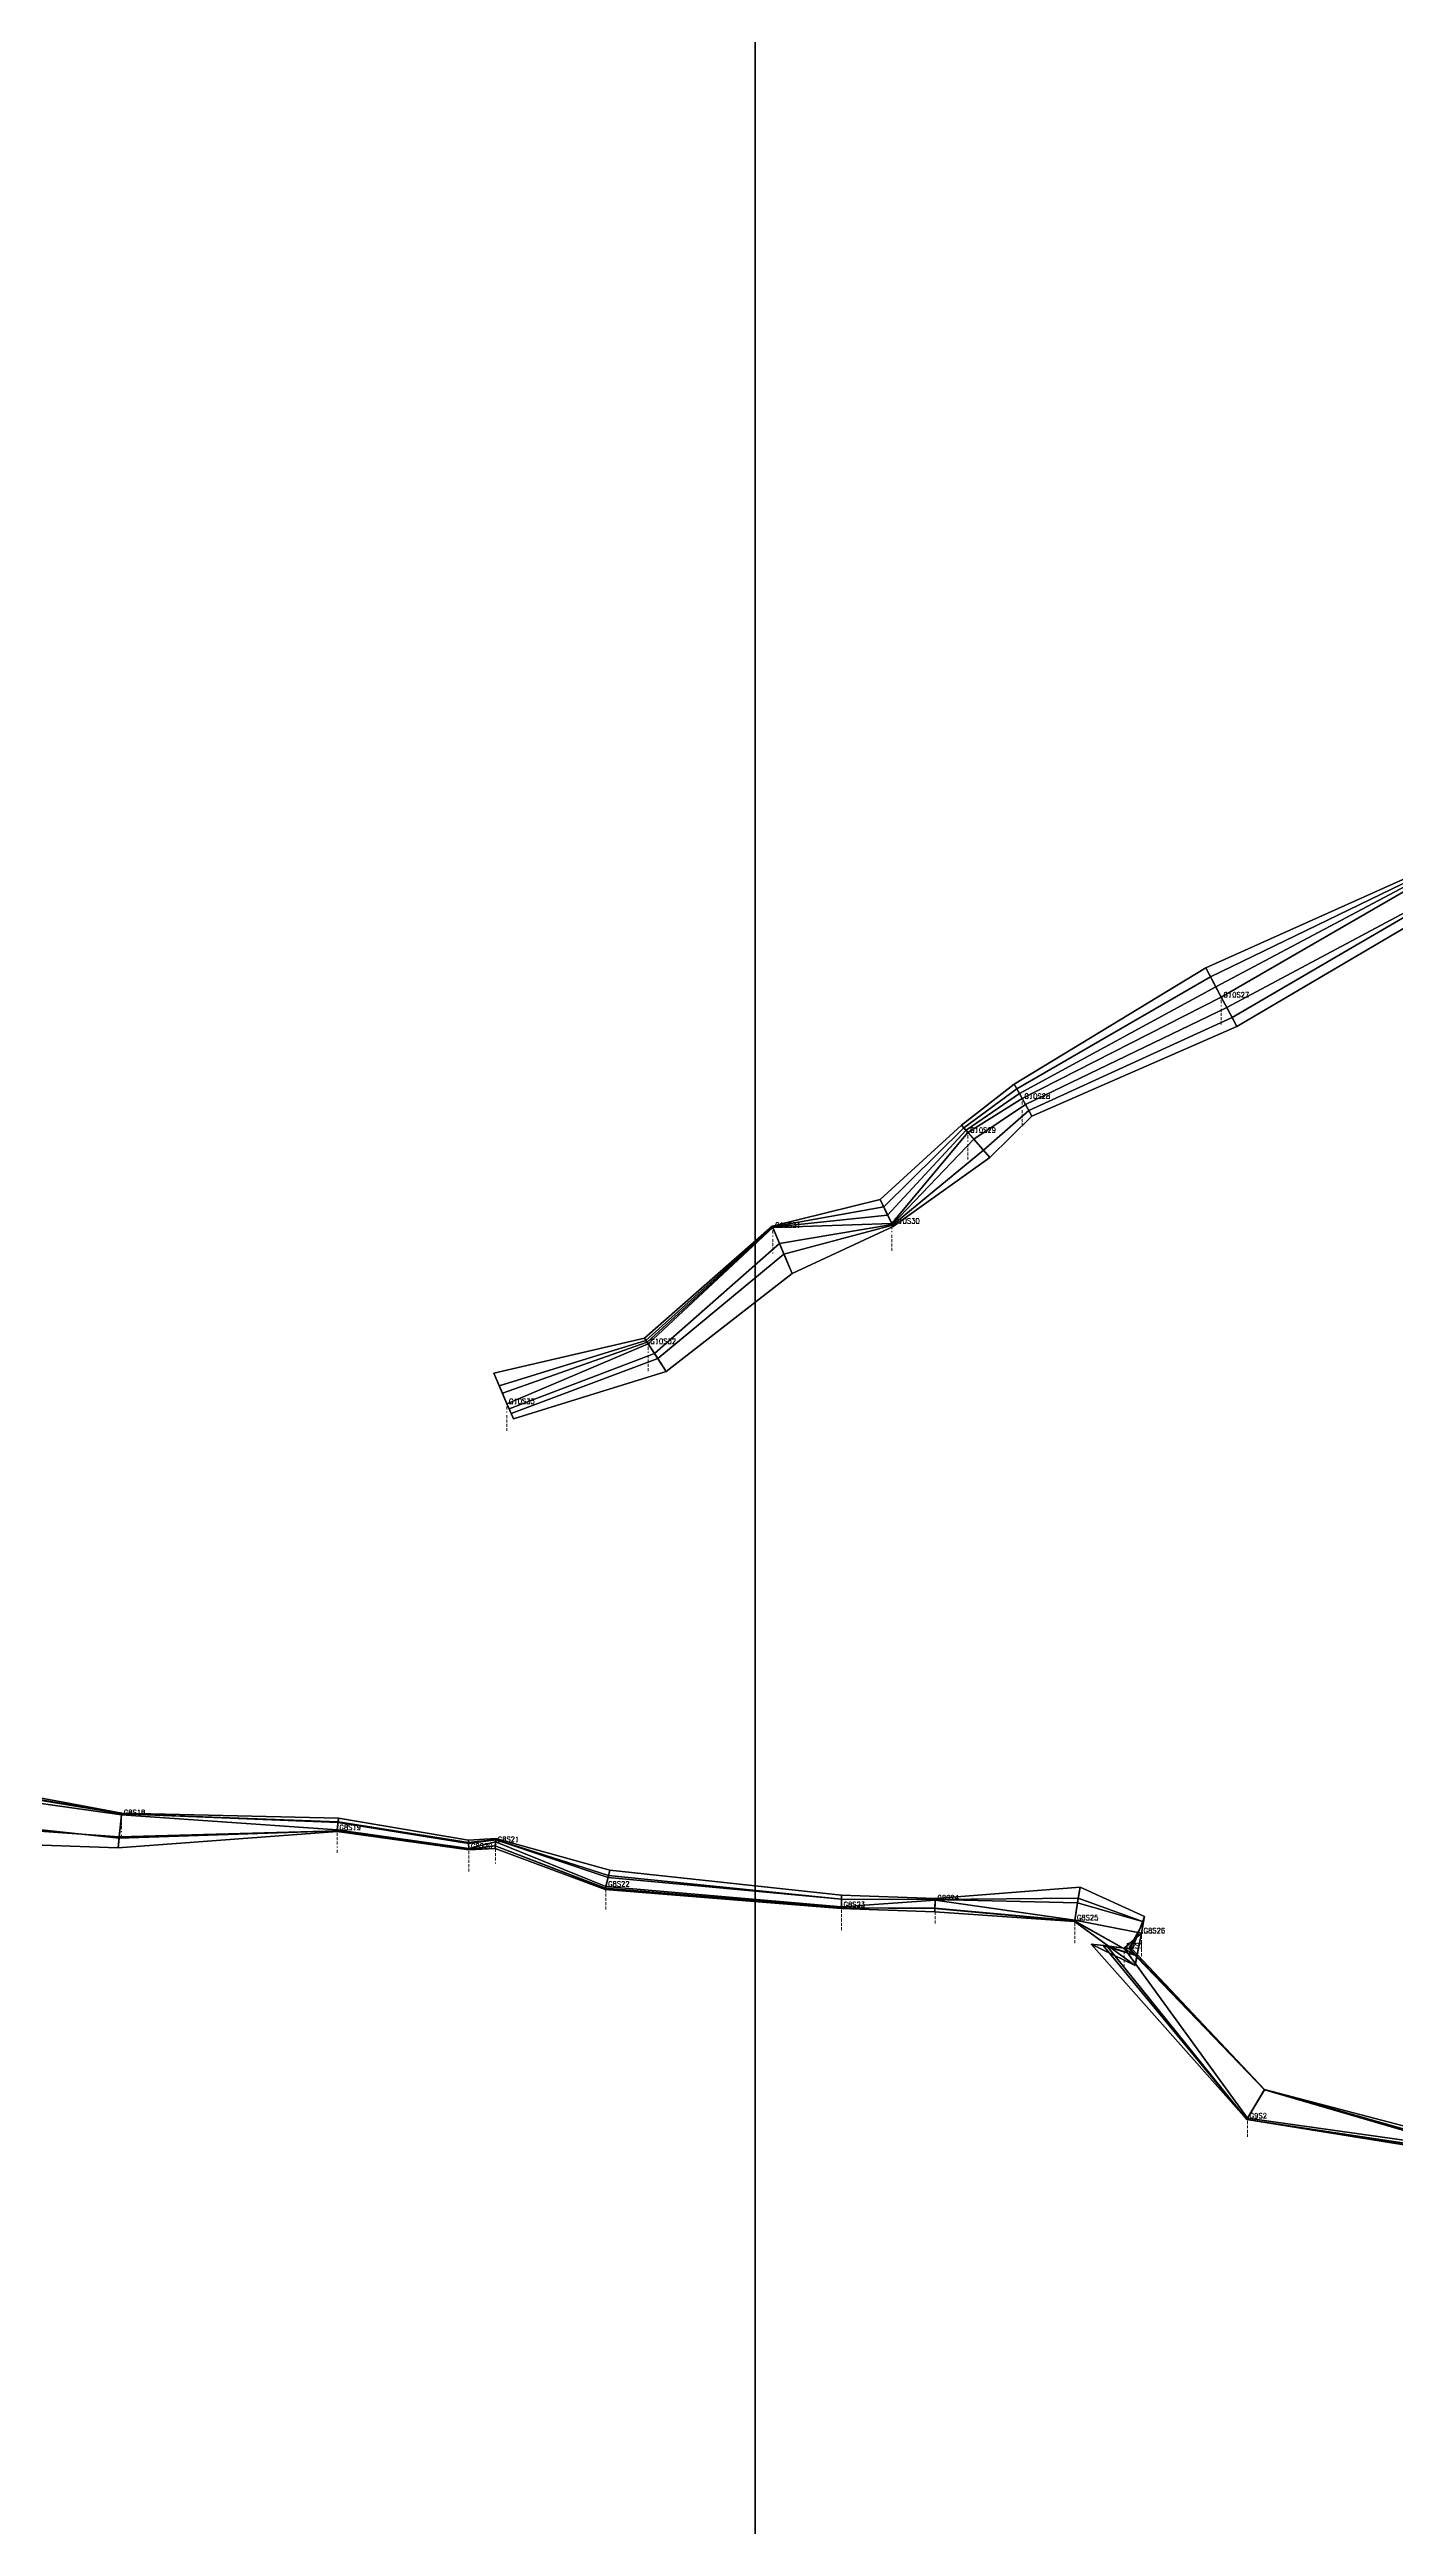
# Model space of a CAD drawing. Extents: x 34233638 to 35010029, y 7400000 to 8016345.
# Drawn here: x 34895750 to 34903856, y 7482662 to 7497579 of the extents above; entities that cross this region are included whole.
import ezdxf

# ---------------------------------------------------------------- set-up
doc = ezdxf.new("R2010")
doc.units = 0
doc.header["$LTSCALE"] = 6
doc.header["$MEASUREMENT"] = 0
doc.header["$PDMODE"] = 1
doc.layers.get('0').update_dxf_attribs({"linetype": 'CONTINUOUS'})
for name, color, linetype in [('T-3DF1', 245, 'CONTINUOUS'), ('T-3DF2', 243, 'CONTINUOUS'), ('T-3DF3', 241, 'CONTINUOUS'), ('T-3DF4', 243, 'CONTINUOUS'), ('T-3DF5', 245, 'CONTINUOUS'), ('T-3DF6', 247, 'CONTINUOUS'), ('T-3DF7', 249, 'CONTINUOUS'), ('T-3DF8', 247, 'CONTINUOUS'), ('V-FIL', 41, 'CONTINUOUS'), ('V-PROFIL', 65, 'CONTINUOUS'), ('V-PROFIL-C', 65, 'CONTINUOUS'), ('V-PROFIL-P', 65, 'CONTINUOUS'), ('V-STATION', 7, 'CONTINUOUS'), ('V-STATION-C1', 7, 'CONTINUOUS'), ('V-STATION-C2', 7, 'CONTINUOUS'), ('X-BOITE-PL', 248, 'CONTINUOUS'), ('X-CONTOUR', 7, 'CONTINUOUS'), ('X-CUBE', 188, 'CONTINUOUS')]:
    doc.layers.add(name, color=color, linetype=linetype)
doc.styles.add('SIMPLEX', font='simplex')

# ---------------------------------------------------------------- blocks, each defined once
blk = doc.blocks.new('CUBEX')
at = {"layer": 'X-CUBE'}
for points in [[(0, 0, 50000), (50000, 0, 50000), (50000, 50000, 50000), (0, 50000, 50000)], [(0, 0, 0), (50000, 0, 0), (50000, 50000, 0), (0, 50000, 0)]]:
    blk.add_polyline3d(points, close=True, dxfattribs=at)
blk = doc.blocks.new('CUBE1')
at = {"layer": 'X-CUBE'}
for p in [(350000, 50000, -50000), (350000, 50000, -100000), (400000, 50000, -50000), (400000, 50000, -100000)]:
    blk.add_blockref('CUBEX', p, dxfattribs=at)
blk = doc.blocks.new('BOITE1')
at = {"layer": 'X-BOITE-PL'}
blk.add_polyline3d([(400000, 200000, -100000), (400000, 0, -100000)], dxfattribs=at)

msp = doc.modelspace()

# ---------------------------------------------------------------- linework, layer by layer
at = {"layer": 'T-3DF1'}
for points in [[(34904436, 7492599, -11868), (34904428, 7492657, -11726), (34902840, 7491810, -12258), (34902901, 7491695, -12329)], [(34902901, 7491695, -12329), (34902840, 7491810, -12258), (34901628, 7491225, -12378), (34901666, 7491156, -12447)], [(34901666, 7491156, -12447), (34901628, 7491225, -12378), (34901316, 7491017, -12632), (34901413, 7490906, -12634)], [(34901413, 7490906, -12634), (34901316, 7491017, -12632), (34900824, 7490504, -12826), (34900831, 7490492, -12880)], [(34900831, 7490492, -12880), (34900824, 7490504, -12826), (34900146, 7490389, -12950), (34900223, 7490208, -13020)], [(34900223, 7490208, -13020), (34900146, 7490389, -12950), (34899394, 7489726, -12974), (34899464, 7489617, -13038)], [(34899464, 7489617, -13038), (34899394, 7489726, -12974), (34898518, 7489392, -13063), (34898544, 7489332, -13119)], [(34894273, 7487316, -14182), (34894273, 7487285, -14049), (34896185, 7486954, -13822), (34896185, 7486958, -13877)], [(34896185, 7486958, -13877), (34896185, 7486954, -13822), (34897488, 7486905, -13693), (34897491, 7486927, -13763)], [(34897491, 7486927, -13763), (34897488, 7486905, -13693), (34898274, 7486781, -13679), (34898273, 7486796, -13721)], [(34898273, 7486796, -13721), (34898274, 7486781, -13679), (34898437, 7486799, -13660), (34898437, 7486806, -13667)], [(34898437, 7486806, -13667), (34898437, 7486799, -13660), (34899117, 7486583, -13712), (34899125, 7486614, -13846)], [(34899125, 7486614, -13846), (34899117, 7486583, -13712), (34900519, 7486439, -13677), (34900520, 7486463, -13696)], [(34900520, 7486463, -13696), (34900519, 7486439, -13677), (34901084, 7486438, -13701), (34901084, 7486443, -13766)], [(34901084, 7486443, -13766), (34901084, 7486438, -13701), (34901945, 7486446, -13653), (34901956, 7486512, -13721)], [(34901956, 7486512, -13721), (34901945, 7486446, -13653), (34902339, 7486303, -13431), (34902345, 7486335, -13564)], [(34902345, 7486335, -13564), (34902339, 7486303, -13431), (34902251, 7486141, -13549), (34902271, 7486139, -13554)], [(34902271, 7486139, -13554), (34902251, 7486141, -13549), (34903068, 7485292, -13388), (34903068, 7485293, -13399)], [(34903068, 7485293, -13399), (34903068, 7485292, -13388), (34904022, 7485012, -13244), (34904024, 7485043, -13249)]]:
    msp.add_3dface(points, dxfattribs=at)
at = {"layer": 'T-3DF2'}
for points in [[(34904428, 7492657, -11726), (34904408, 7492797, -11668), (34902807, 7491872, -12129), (34902840, 7491810, -12258)], [(34902840, 7491810, -12258), (34902807, 7491872, -12129), (34901608, 7491261, -12247), (34901628, 7491225, -12378)], [(34901628, 7491225, -12378), (34901608, 7491261, -12247), (34901281, 7491057, -12624), (34901316, 7491017, -12632)], [(34901316, 7491017, -12632), (34901281, 7491057, -12624), (34900822, 7490510, -12680), (34900824, 7490504, -12826)], [(34900146, 7490389, -12950), (34900106, 7490485, -12820), (34899355, 7489785, -12858), (34899394, 7489726, -12974)], [(34900824, 7490504, -12826), (34900822, 7490510, -12680), (34900106, 7490485, -12820), (34900146, 7490389, -12950)], [(34899394, 7489726, -12974), (34899355, 7489785, -12858), (34898504, 7489424, -12959), (34898518, 7489392, -13063)], [(34894273, 7487285, -14049), (34894273, 7487216, -13982), (34896184, 7486948, -13777), (34896185, 7486954, -13822)], [(34896185, 7486954, -13822), (34896184, 7486948, -13777), (34897483, 7486857, -13663), (34897488, 7486905, -13693)], [(34897488, 7486905, -13693), (34897483, 7486857, -13663), (34898275, 7486746, -13661), (34898274, 7486781, -13679)], [(34898274, 7486781, -13679), (34898275, 7486746, -13661), (34898436, 7486786, -13657), (34898437, 7486799, -13660)], [(34898437, 7486799, -13660), (34898436, 7486786, -13657), (34899101, 7486517, -13646), (34899117, 7486583, -13712)], [(34899117, 7486583, -13712), (34899101, 7486517, -13646), (34900519, 7486393, -13666), (34900519, 7486439, -13677)], [(34900519, 7486439, -13677), (34900519, 7486393, -13666), (34901084, 7486433, -13646), (34901084, 7486438, -13701)], [(34901084, 7486438, -13701), (34901084, 7486433, -13646), (34901924, 7486314, -13621), (34901945, 7486446, -13653)], [(34901945, 7486446, -13653), (34901924, 7486314, -13621), (34902326, 7486236, -13364), (34902339, 7486303, -13431)], [(34902339, 7486303, -13431), (34902326, 7486236, -13364), (34902221, 7486145, -13544), (34902251, 7486141, -13549)], [(34902251, 7486141, -13549), (34902221, 7486145, -13544), (34902965, 7485121, -13389), (34903068, 7485292, -13388)], [(34903068, 7485292, -13388), (34902965, 7485121, -13389), (34904020, 7484973, -13239), (34904022, 7485012, -13244)]]:
    msp.add_3dface(points, dxfattribs=at)
at = {"layer": 'T-3DF3'}
for points in [[(34904408, 7492797, -11668), (34904408, 7492802, -11763), (34902774, 7491934, -12258), (34902807, 7491872, -12129)], [(34902807, 7491872, -12129), (34902774, 7491934, -12258), (34901591, 7491291, -12380), (34901608, 7491261, -12247)], [(34901608, 7491261, -12247), (34901591, 7491291, -12380), (34901270, 7491071, -12632), (34901281, 7491057, -12624)], [(34901281, 7491057, -12624), (34901270, 7491071, -12632), (34900797, 7490560, -12811), (34900822, 7490510, -12680)], [(34900822, 7490510, -12680), (34900797, 7490560, -12811), (34900105, 7490487, -12967), (34900106, 7490485, -12820)], [(34900106, 7490485, -12820), (34900105, 7490487, -12967), (34899349, 7489795, -12984), (34899355, 7489785, -12858)], [(34899355, 7489785, -12858), (34899349, 7489795, -12984), (34898477, 7489488, -13062), (34898504, 7489424, -12959)], [(34894273, 7487216, -13982), (34894273, 7486949, -14046), (34896170, 7486815, -13808), (34896184, 7486948, -13777)], [(34896184, 7486948, -13777), (34896170, 7486815, -13808), (34897483, 7486851, -13708), (34897483, 7486857, -13663)], [(34897483, 7486857, -13663), (34897483, 7486851, -13708), (34898276, 7486740, -13686), (34898275, 7486746, -13661)], [(34898275, 7486746, -13661), (34898276, 7486740, -13686), (34898434, 7486762, -13661), (34898436, 7486786, -13657)], [(34898436, 7486786, -13657), (34898434, 7486762, -13661), (34899098, 7486506, -13736), (34899101, 7486517, -13646)], [(34899101, 7486517, -13646), (34899098, 7486506, -13736), (34900518, 7486387, -13677), (34900519, 7486393, -13666)], [(34900519, 7486393, -13666), (34900518, 7486387, -13677), (34901082, 7486385, -13683), (34901084, 7486433, -13646)], [(34901084, 7486433, -13646), (34901082, 7486385, -13683), (34901924, 7486309, -13667), (34901924, 7486314, -13621)], [(34901924, 7486314, -13621), (34901924, 7486309, -13667), (34902299, 7486098, -13423), (34902326, 7486236, -13364)], [(34902326, 7486236, -13364), (34902299, 7486098, -13423), (34902117, 7486158, -13549), (34902221, 7486145, -13544)], [(34902221, 7486145, -13544), (34902117, 7486158, -13549), (34902960, 7485113, -13389), (34902965, 7485121, -13389)], [(34902965, 7485121, -13389), (34902960, 7485113, -13389), (34904019, 7484954, -13243), (34904020, 7484973, -13239)]]:
    msp.add_3dface(points, dxfattribs=at)
at = {"layer": 'T-3DF4'}
for points in [[(34904408, 7492802, -11763), (34904407, 7492807, -11868), (34902713, 7492049, -12329), (34902774, 7491934, -12258)], [(34902774, 7491934, -12258), (34902713, 7492049, -12329), (34901559, 7491348, -12447), (34901591, 7491291, -12380)], [(34901591, 7491291, -12380), (34901559, 7491348, -12447), (34901242, 7491102, -12634), (34901270, 7491071, -12632)], [(34901270, 7491071, -12632), (34901242, 7491102, -12634), (34900752, 7490653, -12880), (34900797, 7490560, -12811)], [(34900797, 7490560, -12811), (34900752, 7490653, -12880), (34900102, 7490494, -13020), (34900105, 7490487, -12967)], [(34900105, 7490487, -12967), (34900102, 7490494, -13020), (34899334, 7489819, -13038), (34899349, 7489795, -12984)], [(34899349, 7489795, -12984), (34899334, 7489819, -13038), (34898426, 7489608, -13119), (34898477, 7489488, -13062)], [(34894273, 7486949, -14046), (34894273, 7486816, -14182), (34896163, 7486749, -13877), (34896170, 7486815, -13808)], [(34896170, 7486815, -13808), (34896163, 7486749, -13877), (34897482, 7486847, -13763), (34897483, 7486851, -13708)], [(34897483, 7486851, -13708), (34897482, 7486847, -13763), (34898276, 7486736, -13721), (34898276, 7486740, -13686)], [(34898276, 7486740, -13686), (34898276, 7486736, -13721), (34898433, 7486746, -13667), (34898434, 7486762, -13661)], [(34898434, 7486762, -13661), (34898433, 7486746, -13667), (34899096, 7486498, -13846), (34899098, 7486506, -13736)], [(34899098, 7486506, -13736), (34899096, 7486498, -13846), (34900518, 7486383, -13696), (34900518, 7486387, -13677)], [(34900518, 7486387, -13677), (34900518, 7486383, -13696), (34901081, 7486363, -13766), (34901082, 7486385, -13683)], [(34901082, 7486385, -13683), (34901081, 7486363, -13766), (34901923, 7486305, -13721), (34901924, 7486309, -13667)], [(34901924, 7486309, -13667), (34901923, 7486305, -13721), (34902288, 7486040, -13564), (34902299, 7486098, -13423)], [(34902299, 7486098, -13423), (34902288, 7486040, -13564), (34902023, 7486169, -13554), (34902117, 7486158, -13549)], [(34902117, 7486158, -13549), (34902023, 7486169, -13554), (34902960, 7485113, -13399), (34902960, 7485113, -13389)], [(34902960, 7485113, -13389), (34902960, 7485113, -13399), (34904019, 7484943, -13249), (34904019, 7484954, -13243)]]:
    msp.add_3dface(points, dxfattribs=at)
at = {"layer": 'T-3DF5'}
for points in [[(34904407, 7492807, -11868), (34904408, 7492802, -11948), (34902741, 7491995, -12434), (34902713, 7492049, -12329)], [(34902713, 7492049, -12329), (34902741, 7491995, -12434), (34901575, 7491321, -12580), (34901559, 7491348, -12447)], [(34901559, 7491348, -12447), (34901575, 7491321, -12580), (34901256, 7491086, -12759), (34901242, 7491102, -12634)], [(34901242, 7491102, -12634), (34901256, 7491086, -12759), (34900774, 7490609, -12949), (34900752, 7490653, -12880)], [(34900752, 7490653, -12880), (34900774, 7490609, -12949), (34900103, 7490490, -13049), (34900102, 7490494, -13020)], [(34900102, 7490494, -13020), (34900103, 7490490, -13049), (34899342, 7489805, -13044), (34899334, 7489819, -13038)], [(34899334, 7489819, -13038), (34899342, 7489805, -13044), (34898458, 7489532, -13141), (34898426, 7489608, -13119)], [(34894273, 7486816, -14182), (34894273, 7487011, -14186), (34896170, 7486807, -14018), (34896163, 7486749, -13877)], [(34896163, 7486749, -13877), (34896170, 7486807, -14018), (34897483, 7486852, -13852), (34897482, 7486847, -13763)], [(34897482, 7486847, -13763), (34897483, 7486852, -13852), (34898276, 7486741, -13811), (34898276, 7486736, -13721)], [(34898276, 7486736, -13721), (34898276, 7486741, -13811), (34898434, 7486761, -13743), (34898433, 7486746, -13667)], [(34898433, 7486746, -13667), (34898434, 7486761, -13743), (34899098, 7486504, -13853), (34899096, 7486498, -13846)], [(34899096, 7486498, -13846), (34899098, 7486504, -13853), (34900518, 7486387, -13781), (34900518, 7486383, -13696)], [(34900518, 7486383, -13696), (34900518, 7486387, -13781), (34901082, 7486384, -13835), (34901081, 7486363, -13766)], [(34901081, 7486363, -13766), (34901082, 7486384, -13835), (34901923, 7486307, -13728), (34901923, 7486305, -13721)], [(34901923, 7486305, -13721), (34901923, 7486307, -13728), (34902299, 7486099, -13678), (34902288, 7486040, -13564)], [(34902288, 7486040, -13564), (34902299, 7486099, -13678), (34902095, 7486161, -13598), (34902023, 7486169, -13554)], [(34902023, 7486169, -13554), (34902095, 7486161, -13598), (34902960, 7485113, -13459), (34902960, 7485113, -13399)], [(34902960, 7485113, -13399), (34902960, 7485113, -13459), (34904019, 7484953, -13295), (34904019, 7484943, -13249)]]:
    msp.add_3dface(points, dxfattribs=at)
at = {"layer": 'T-3DF6'}
for points in [[(34904408, 7492802, -11948), (34904408, 7492797, -12018), (34902807, 7491872, -12479), (34902741, 7491995, -12434)], [(34902741, 7491995, -12434), (34902807, 7491872, -12479), (34901608, 7491261, -12647), (34901575, 7491321, -12580)], [(34901575, 7491321, -12580), (34901608, 7491261, -12647), (34901281, 7491057, -12834), (34901256, 7491086, -12759)], [(34901256, 7491086, -12759), (34901281, 7491057, -12834), (34900822, 7490510, -12980), (34900774, 7490609, -12949)], [(34900774, 7490609, -12949), (34900822, 7490510, -12980), (34900106, 7490485, -13070), (34900103, 7490490, -13049)], [(34900103, 7490490, -13049), (34900106, 7490485, -13070), (34899355, 7489785, -13048), (34899342, 7489805, -13044)], [(34899342, 7489805, -13044), (34899355, 7489785, -13048), (34898504, 7489424, -13159), (34898458, 7489532, -13141)], [(34894273, 7487011, -14186), (34894273, 7487216, -14192), (34896184, 7486948, -14077), (34896170, 7486807, -14018)], [(34896170, 7486807, -14018), (34896184, 7486948, -14077), (34897483, 7486857, -13933), (34897483, 7486852, -13852)], [(34897483, 7486852, -13852), (34897483, 7486857, -13933), (34898275, 7486746, -13891), (34898276, 7486741, -13811)], [(34898276, 7486741, -13811), (34898275, 7486746, -13891), (34898436, 7486786, -13787), (34898434, 7486761, -13743)], [(34898434, 7486761, -13743), (34898436, 7486786, -13787), (34899101, 7486517, -13856), (34899098, 7486504, -13853)], [(34899098, 7486504, -13853), (34899101, 7486517, -13856), (34900519, 7486393, -13856), (34900518, 7486387, -13781)], [(34900518, 7486387, -13781), (34900519, 7486393, -13856), (34901084, 7486433, -13866), (34901082, 7486384, -13835)], [(34901082, 7486384, -13835), (34901084, 7486433, -13866), (34901924, 7486314, -13731), (34901923, 7486307, -13728)], [(34901923, 7486307, -13728), (34901924, 7486314, -13731), (34902326, 7486236, -13724), (34902299, 7486099, -13678)], [(34902299, 7486099, -13678), (34902326, 7486236, -13724), (34902221, 7486145, -13624), (34902095, 7486161, -13598)], [(34902095, 7486161, -13598), (34902221, 7486145, -13624), (34902965, 7485121, -13459), (34902960, 7485113, -13459)], [(34902960, 7485113, -13459), (34902965, 7485121, -13459), (34904020, 7484973, -13319), (34904019, 7484953, -13295)]]:
    msp.add_3dface(points, dxfattribs=at)
at = {"layer": 'T-3DF7'}
for points in [[(34904408, 7492797, -12018), (34904428, 7492658, -11973), (34902872, 7491749, -12434), (34902807, 7491872, -12479)], [(34902807, 7491872, -12479), (34902872, 7491749, -12434), (34901647, 7491189, -12584), (34901608, 7491261, -12647)], [(34901608, 7491261, -12647), (34901647, 7491189, -12584), (34901374, 7490950, -12776), (34901281, 7491057, -12834)], [(34901281, 7491057, -12834), (34901374, 7490950, -12776), (34900827, 7490499, -12939), (34900822, 7490510, -12980)], [(34900106, 7490485, -13070), (34900173, 7490325, -13047), (34899413, 7489697, -13043), (34899355, 7489785, -13048)], [(34900822, 7490510, -12980), (34900827, 7490499, -12939), (34900173, 7490325, -13047), (34900106, 7490485, -13070)], [(34899355, 7489785, -13048), (34899413, 7489697, -13043), (34898530, 7489364, -13145), (34898504, 7489424, -13159)], [(34894273, 7487216, -14192), (34894273, 7487271, -14188), (34896185, 7486953, -13981), (34896184, 7486948, -14077)], [(34896184, 7486948, -14077), (34896185, 7486953, -13981), (34897488, 7486902, -13874), (34897483, 7486857, -13933)], [(34897483, 7486857, -13933), (34897488, 7486902, -13874), (34898274, 7486776, -13826), (34898275, 7486746, -13891)], [(34898275, 7486746, -13891), (34898274, 7486776, -13826), (34898437, 7486797, -13736), (34898436, 7486786, -13787)], [(34898436, 7486786, -13787), (34898437, 7486797, -13736), (34899114, 7486570, -13851), (34899101, 7486517, -13856)], [(34899101, 7486517, -13856), (34899114, 7486570, -13851), (34900519, 7486440, -13801), (34900519, 7486393, -13856)], [(34900519, 7486393, -13856), (34900519, 7486440, -13801), (34901084, 7486438, -13820), (34901084, 7486433, -13866)], [(34901084, 7486433, -13866), (34901084, 7486438, -13820), (34901941, 7486418, -13727), (34901924, 7486314, -13731)], [(34901924, 7486314, -13731), (34901941, 7486418, -13727), (34902339, 7486304, -13675), (34902326, 7486236, -13724)], [(34902326, 7486236, -13724), (34902339, 7486304, -13675), (34902256, 7486141, -13603), (34902221, 7486145, -13624)], [(34902221, 7486145, -13624), (34902256, 7486141, -13603), (34903068, 7485293, -13460), (34902965, 7485121, -13459)], [(34902965, 7485121, -13459), (34903068, 7485293, -13460), (34904023, 7485022, -13299), (34904020, 7484973, -13319)]]:
    msp.add_3dface(points, dxfattribs=at)
at = {"layer": 'T-3DF8'}
for points in [[(34904428, 7492658, -11973), (34904436, 7492599, -11868), (34902901, 7491695, -12329), (34902872, 7491749, -12434)], [(34902872, 7491749, -12434), (34902901, 7491695, -12329), (34901666, 7491156, -12447), (34901647, 7491189, -12584)], [(34901647, 7491189, -12584), (34901666, 7491156, -12447), (34901413, 7490906, -12634), (34901374, 7490950, -12776)], [(34901374, 7490950, -12776), (34901413, 7490906, -12634), (34900831, 7490492, -12880), (34900827, 7490499, -12939)], [(34900827, 7490499, -12939), (34900831, 7490492, -12880), (34900223, 7490208, -13020), (34900173, 7490325, -13047)], [(34900173, 7490325, -13047), (34900223, 7490208, -13020), (34899464, 7489617, -13038), (34899413, 7489697, -13043)], [(34899413, 7489697, -13043), (34899464, 7489617, -13038), (34898544, 7489332, -13119), (34898530, 7489364, -13145)], [(34894273, 7487271, -14188), (34894273, 7487316, -14182), (34896185, 7486958, -13877), (34896185, 7486953, -13981)], [(34896185, 7486953, -13981), (34896185, 7486958, -13877), (34897491, 7486927, -13763), (34897488, 7486902, -13874)], [(34897488, 7486902, -13874), (34897491, 7486927, -13763), (34898273, 7486796, -13721), (34898274, 7486776, -13826)], [(34898274, 7486776, -13826), (34898273, 7486796, -13721), (34898437, 7486806, -13667), (34898437, 7486797, -13736)], [(34898437, 7486797, -13736), (34898437, 7486806, -13667), (34899125, 7486614, -13846), (34899114, 7486570, -13851)], [(34899114, 7486570, -13851), (34899125, 7486614, -13846), (34900520, 7486463, -13696), (34900519, 7486440, -13801)], [(34900519, 7486440, -13801), (34900520, 7486463, -13696), (34901084, 7486443, -13766), (34901084, 7486438, -13820)], [(34901084, 7486438, -13820), (34901084, 7486443, -13766), (34901956, 7486512, -13721), (34901941, 7486418, -13727)], [(34901941, 7486418, -13727), (34901956, 7486512, -13721), (34902345, 7486335, -13564), (34902339, 7486304, -13675)], [(34902339, 7486304, -13675), (34902345, 7486335, -13564), (34902271, 7486139, -13554), (34902256, 7486141, -13603)], [(34902256, 7486141, -13603), (34902271, 7486139, -13554), (34903068, 7485293, -13399), (34903068, 7485293, -13460)], [(34903068, 7485293, -13460), (34903068, 7485293, -13399), (34904024, 7485043, -13249), (34904023, 7485022, -13299)]]:
    msp.add_3dface(points, dxfattribs=at)
at = {"layer": 'V-FIL'}
for points in [[(34904408, 7492797, -11868), (34902807, 7491872, -12329)], [(34902807, 7491872, -12329), (34901608, 7491261, -12447)], [(34901608, 7491261, -12447), (34901281, 7491057, -12634)], [(34901281, 7491057, -12634), (34900822, 7490510, -12880)], [(34900106, 7490485, -13020), (34899355, 7489785, -13038)], [(34900822, 7490510, -12880), (34900106, 7490485, -13020)], [(34899355, 7489785, -13038), (34898504, 7489424, -13119)], [(34894273, 7487216, -14182), (34896184, 7486948, -13877)], [(34896184, 7486948, -13877), (34897483, 7486857, -13763)], [(34897483, 7486857, -13763), (34898275, 7486746, -13721)], [(34898275, 7486746, -13721), (34898436, 7486786, -13667)], [(34898436, 7486786, -13667), (34899101, 7486517, -13846)], [(34899101, 7486517, -13846), (34900519, 7486393, -13696)], [(34900519, 7486393, -13696), (34901084, 7486433, -13766)], [(34901084, 7486433, -13766), (34901924, 7486314, -13721)], [(34901924, 7486314, -13721), (34902326, 7486236, -13564)], [(34902326, 7486236, -13564), (34902221, 7486145, -13554)], [(34902221, 7486145, -13554), (34902965, 7485121, -13399)], [(34902965, 7485121, -13399), (34904020, 7484973, -13249)]]:
    msp.add_polyline3d(points, dxfattribs=at)
at = {"layer": 'V-PROFIL', "extrusion": (-0.882948, -0.469472, 0)}
for p in [(34902741, 7491995, -12434), (34902774, 7491934, -12258), (34902840, 7491810, -12258), (34902872, 7491749, -12434)]:
    msp.add_point(p, dxfattribs=at)
at = {"layer": 'V-PROFIL', "extrusion": (-0.87462, -0.48481, 0)}
for p in [(34901575, 7491321, -12580), (34901591, 7491291, -12380), (34901628, 7491225, -12378), (34901647, 7491189, -12584)]:
    msp.add_point(p, dxfattribs=at)
at = {"layer": 'V-PROFIL', "extrusion": (-0.75471, -0.656059, 0)}
for p in [(34901256, 7491086, -12759), (34901270, 7491071, -12632), (34901316, 7491017, -12632), (34901374, 7490950, -12776)]:
    msp.add_point(p, dxfattribs=at)
at = {"layer": 'V-PROFIL', "extrusion": (-0.898794, -0.438371, 0)}
for p in [(34900774, 7490609, -12949), (34900797, 7490560, -12811), (34900824, 7490504, -12826), (34900827, 7490499, -12939)]:
    msp.add_point(p, dxfattribs=at)
at = {"layer": 'V-PROFIL', "extrusion": (-0.920505, -0.390731, 0)}
for p in [(34900103, 7490490, -13049), (34900105, 7490487, -12967), (34900146, 7490389, -12950), (34900173, 7490325, -13047), (34898458, 7489532, -13141), (34898477, 7489488, -13062), (34898518, 7489392, -13063), (34898530, 7489364, -13145)]:
    msp.add_point(p, dxfattribs=at)
at = {"layer": 'V-PROFIL', "extrusion": (-0.838671, -0.544639, 0)}
for p in [(34899342, 7489805, -13044), (34899349, 7489795, -12984), (34899394, 7489726, -12974), (34899413, 7489697, -13043)]:
    msp.add_point(p, dxfattribs=at)
at = {"layer": 'V-PROFIL', "extrusion": (-0.121869, -0.992546, 0)}
for p in [(34902095, 7486161, -13598), (34902117, 7486158, -13549), (34902251, 7486141, -13549), (34902256, 7486141, -13603)]:
    msp.add_point(p, dxfattribs=at)
at = {"layer": 'V-PROFIL', "extrusion": (0.857167, -0.515038, 0)}
for p in [(34903068, 7485293, -13460), (34903068, 7485292, -13388), (34902960, 7485113, -13389), (34902960, 7485113, -13459)]:
    msp.add_point(p, dxfattribs=at)
at = {"layer": 'V-PROFIL-C'}
for points in [[(34902807, 7491872, -12329), (34902807, 7491872, -12129)], [(34902807, 7491872, -12329), (34902807, 7491872, -12479)], [(34901608, 7491261, -12447), (34901608, 7491261, -12247)], [(34901608, 7491261, -12447), (34901608, 7491261, -12647)], [(34901281, 7491057, -12634), (34901281, 7491057, -12624)], [(34901281, 7491057, -12634), (34901281, 7491057, -12834)], [(34900106, 7490485, -13020), (34900106, 7490485, -12820)], [(34900106, 7490485, -13020), (34900106, 7490485, -13070)], [(34900822, 7490510, -12880), (34900822, 7490510, -12680)], [(34900822, 7490510, -12880), (34900822, 7490510, -12980)], [(34899355, 7489785, -13038), (34899355, 7489785, -12858)], [(34899355, 7489785, -13038), (34899355, 7489785, -13048)], [(34898504, 7489424, -13119), (34898504, 7489424, -12959)], [(34898504, 7489424, -13119), (34898504, 7489424, -13159)], [(34896184, 7486948, -13877), (34896184, 7486948, -13777)], [(34896184, 7486948, -13877), (34896184, 7486948, -14077)], [(34897483, 7486857, -13763), (34897483, 7486857, -13663)], [(34897483, 7486857, -13763), (34897483, 7486857, -13933)], [(34898275, 7486746, -13721), (34898275, 7486746, -13661)], [(34898275, 7486746, -13721), (34898275, 7486746, -13891)], [(34898436, 7486786, -13667), (34898436, 7486786, -13657)], [(34898436, 7486786, -13667), (34898436, 7486786, -13787)], [(34899101, 7486517, -13846), (34899101, 7486517, -13646)], [(34899101, 7486517, -13846), (34899101, 7486517, -13856)], [(34900519, 7486393, -13696), (34900519, 7486393, -13666)], [(34900519, 7486393, -13696), (34900519, 7486393, -13856)], [(34901084, 7486433, -13766), (34901084, 7486433, -13646)], [(34901084, 7486433, -13766), (34901084, 7486433, -13866)], [(34901924, 7486314, -13721), (34901924, 7486314, -13621)], [(34901924, 7486314, -13721), (34901924, 7486314, -13731)], [(34902326, 7486236, -13564), (34902326, 7486236, -13364)], [(34902326, 7486236, -13564), (34902326, 7486236, -13724)], [(34902221, 7486145, -13554), (34902221, 7486145, -13544)], [(34902221, 7486145, -13554), (34902221, 7486145, -13624)], [(34902965, 7485121, -13399), (34902965, 7485121, -13389)], [(34902965, 7485121, -13399), (34902965, 7485121, -13459)]]:
    msp.add_polyline3d(points, dxfattribs=at)
at = {"layer": 'V-PROFIL-P'}
for points in [[(34902807, 7491872, -12329), (34902713, 7492049, -12329)], [(34902807, 7491872, -12329), (34902901, 7491695, -12329)], [(34901608, 7491261, -12447), (34901559, 7491348, -12447)], [(34901608, 7491261, -12447), (34901666, 7491156, -12447)], [(34901281, 7491057, -12634), (34901242, 7491102, -12634)], [(34901281, 7491057, -12634), (34901413, 7490906, -12634)], [(34900822, 7490510, -12880), (34900752, 7490653, -12880)], [(34900106, 7490485, -13020), (34900102, 7490494, -13020)], [(34900106, 7490485, -13020), (34900223, 7490208, -13020)], [(34900822, 7490510, -12880), (34900831, 7490492, -12880)], [(34899355, 7489785, -13038), (34899334, 7489819, -13038)], [(34899355, 7489785, -13038), (34899464, 7489617, -13038)], [(34898504, 7489424, -13119), (34898426, 7489608, -13119)], [(34898504, 7489424, -13119), (34898544, 7489332, -13119)], [(34896184, 7486948, -13877), (34896163, 7486749, -13877)], [(34896184, 7486948, -13877), (34896185, 7486958, -13877)], [(34897483, 7486857, -13763), (34897482, 7486847, -13763)], [(34897483, 7486857, -13763), (34897491, 7486927, -13763)], [(34898275, 7486746, -13721), (34898273, 7486796, -13721)], [(34898275, 7486746, -13721), (34898276, 7486736, -13721)], [(34898436, 7486786, -13667), (34898433, 7486746, -13667)], [(34898436, 7486786, -13667), (34898437, 7486806, -13667)], [(34899101, 7486517, -13846), (34899125, 7486614, -13846)], [(34899101, 7486517, -13846), (34899096, 7486498, -13846)], [(34900519, 7486393, -13696), (34900518, 7486383, -13696)], [(34900519, 7486393, -13696), (34900520, 7486463, -13696)], [(34901084, 7486433, -13766), (34901081, 7486363, -13766)], [(34901084, 7486433, -13766), (34901084, 7486443, -13766)], [(34901924, 7486314, -13721), (34901956, 7486512, -13721)], [(34901924, 7486314, -13721), (34901923, 7486305, -13721)], [(34902326, 7486236, -13564), (34902288, 7486040, -13564)], [(34902326, 7486236, -13564), (34902345, 7486335, -13564)], [(34902221, 7486145, -13554), (34902023, 7486169, -13554)], [(34902221, 7486145, -13554), (34902271, 7486139, -13554)], [(34902965, 7485121, -13399), (34903068, 7485293, -13399)], [(34902965, 7485121, -13399), (34902960, 7485113, -13399)]]:
    msp.add_polyline3d(points, dxfattribs=at)
at = {"layer": 'X-CONTOUR'}
for p, q in [((34904407, 7492807, -100000), (34902713, 7492049, -100000)), ((34904436, 7492599, -100000), (34902901, 7491695, -100000)), ((34902713, 7492049, -100000), (34901559, 7491348, -100000)), ((34902901, 7491695, -100000), (34901666, 7491156, -100000)), ((34901559, 7491348, -100000), (34901242, 7491102, -100000)), ((34901666, 7491156, -100000), (34901413, 7490906, -100000)), ((34901242, 7491102, -100000), (34900752, 7490653, -100000)), ((34901413, 7490906, -100000), (34900831, 7490492, -100000)), ((34900752, 7490653, -100000), (34900102, 7490494, -100000)), ((34900102, 7490494, -100000), (34899334, 7489819, -100000)), ((34900831, 7490492, -100000), (34900223, 7490208, -100000)), ((34900223, 7490208, -100000), (34899464, 7489617, -100000)), ((34899334, 7489819, -100000), (34898426, 7489608, -100000)), ((34899464, 7489617, -100000), (34898544, 7489332, -100000)), ((34894273, 7487316, -100000), (34896185, 7486958, -100000)), ((34896163, 7486749, -100000), (34897482, 7486847, -100000)), ((34896185, 7486958, -100000), (34897491, 7486927, -100000)), ((34897482, 7486847, -100000), (34898276, 7486736, -100000)), ((34897491, 7486927, -100000), (34898273, 7486796, -100000)), ((34894273, 7486816, -100000), (34896163, 7486749, -100000)), ((34898273, 7486796, -100000), (34898437, 7486806, -100000)), ((34898276, 7486736, -100000), (34898433, 7486746, -100000)), ((34898433, 7486746, -100000), (34899096, 7486498, -100000)), ((34898437, 7486806, -100000), (34899125, 7486614, -100000)), ((34899125, 7486614, -100000), (34900520, 7486463, -100000)), ((34899096, 7486498, -100000), (34900518, 7486383, -100000)), ((34900518, 7486383, -100000), (34901081, 7486363, -100000)), ((34900520, 7486463, -100000), (34901084, 7486443, -100000)), ((34901084, 7486443, -100000), (34901956, 7486512, -100000)), ((34901956, 7486512, -100000), (34902345, 7486335, -100000)), ((34901081, 7486363, -100000), (34901923, 7486305, -100000)), ((34901923, 7486305, -100000), (34902288, 7486040, -100000)), ((34902345, 7486335, -100000), (34902271, 7486139, -100000)), ((34902288, 7486040, -100000), (34902023, 7486169, -100000)), ((34902023, 7486169, -100000), (34902960, 7485113, -100000)), ((34902271, 7486139, -100000), (34903068, 7485293, -100000)), ((34903068, 7485293, -100000), (34904024, 7485043, -100000)), ((34902960, 7485113, -100000), (34904019, 7484943, -100000))]:
    msp.add_line(p, q, dxfattribs=at)

# ---------------------------------------------------------------- block references
for name in ['CUBE1', 'BOITE1']:
    msp.add_blockref(name, (34500000, 7400000))

# ---------------------------------------------------------------- texts
at = {"layer": 'V-STATION', "style": 'SIMPLEX'}
for s, p in [('.G10S27', (34902807, 7491872, -12329)), ('.G10S28', (34901608, 7491261, -12447)), ('.G10S29', (34901281, 7491057, -12634)), ('.G10S31', (34900106, 7490485, -13020)), ('.G10S30', (34900822, 7490510, -12880)), ('.G10S32', (34899355, 7489785, -13038)), ('.G10S33', (34898504, 7489424, -13119)), ('.G8S18', (34896184, 7486948, -13877)), ('.G8S19', (34897483, 7486857, -13763)), ('.G8S20', (34898275, 7486746, -13721)), ('.G8S21', (34898436, 7486786, -13667)), ('.G8S22', (34899101, 7486517, -13846)), ('.G8S23', (34900519, 7486393, -13696)), ('.G8S24', (34901084, 7486433, -13766)), ('.G8S25', (34901924, 7486314, -13721)), ('.G8S26', (34902326, 7486236, -13564)), ('.G9S1', (34902221, 7486145, -13554)), ('.G9S2', (34902965, 7485121, -13399))]:
    msp.add_text(s, height=30, dxfattribs=at).set_placement(p)
at = {"layer": 'V-STATION-C1', "extrusion": (5.32184e-17, -1, 2.66092e-16), "style": 'SIMPLEX'}
for s, p in [('.G10S27', (34902807, -12329, -7491872)), ('.G10S28', (34901608, -12447, -7491261)), ('.G10S29', (34901281, -12634, -7491057)), ('.G10S31', (34900106, -13020, -7490485)), ('.G10S30', (34900822, -12880, -7490510)), ('.G10S32', (34899355, -13038, -7489785)), ('.G10S33', (34898504, -13119, -7489424)), ('.G8S18', (34896184, -13877, -7486948)), ('.G8S19', (34897483, -13763, -7486857)), ('.G8S20', (34898275, -13721, -7486746)), ('.G8S21', (34898436, -13667, -7486786)), ('.G8S22', (34899101, -13846, -7486517)), ('.G8S23', (34900519, -13696, -7486393)), ('.G8S24', (34901084, -13766, -7486433)), ('.G8S25', (34901924, -13721, -7486314)), ('.G8S26', (34902326, -13564, -7486236)), ('.G9S1', (34902221, -13554, -7486145)), ('.G9S2', (34902965, -13399, -7485121))]:
    msp.add_text(s, height=30, dxfattribs=at).set_placement(p)
at = {"layer": 'V-STATION-C2', "extrusion": (-1, -3.87043e-15, 7.74086e-15), "style": 'SIMPLEX'}
for s, p in [('.G10S27', (-7491872, -12329, -34902807)), ('.G10S28', (-7491261, -12447, -34901608)), ('.G10S29', (-7491057, -12634, -34901281)), ('.G10S31', (-7490485, -13020, -34900106)), ('.G10S30', (-7490510, -12880, -34900822)), ('.G10S32', (-7489785, -13038, -34899355)), ('.G10S33', (-7489424, -13119, -34898504)), ('.G8S18', (-7486948, -13877, -34896184)), ('.G8S19', (-7486857, -13763, -34897483)), ('.G8S20', (-7486746, -13721, -34898275)), ('.G8S21', (-7486786, -13667, -34898436)), ('.G8S22', (-7486517, -13846, -34899101)), ('.G8S23', (-7486393, -13696, -34900519)), ('.G8S24', (-7486433, -13766, -34901084)), ('.G8S25', (-7486314, -13721, -34901924)), ('.G8S26', (-7486236, -13564, -34902326)), ('.G9S1', (-7486145, -13554, -34902221)), ('.G9S2', (-7485121, -13399, -34902965))]:
    msp.add_text(s, height=30, dxfattribs=at).set_placement(p)

doc.saveas('drawing.dxf')
